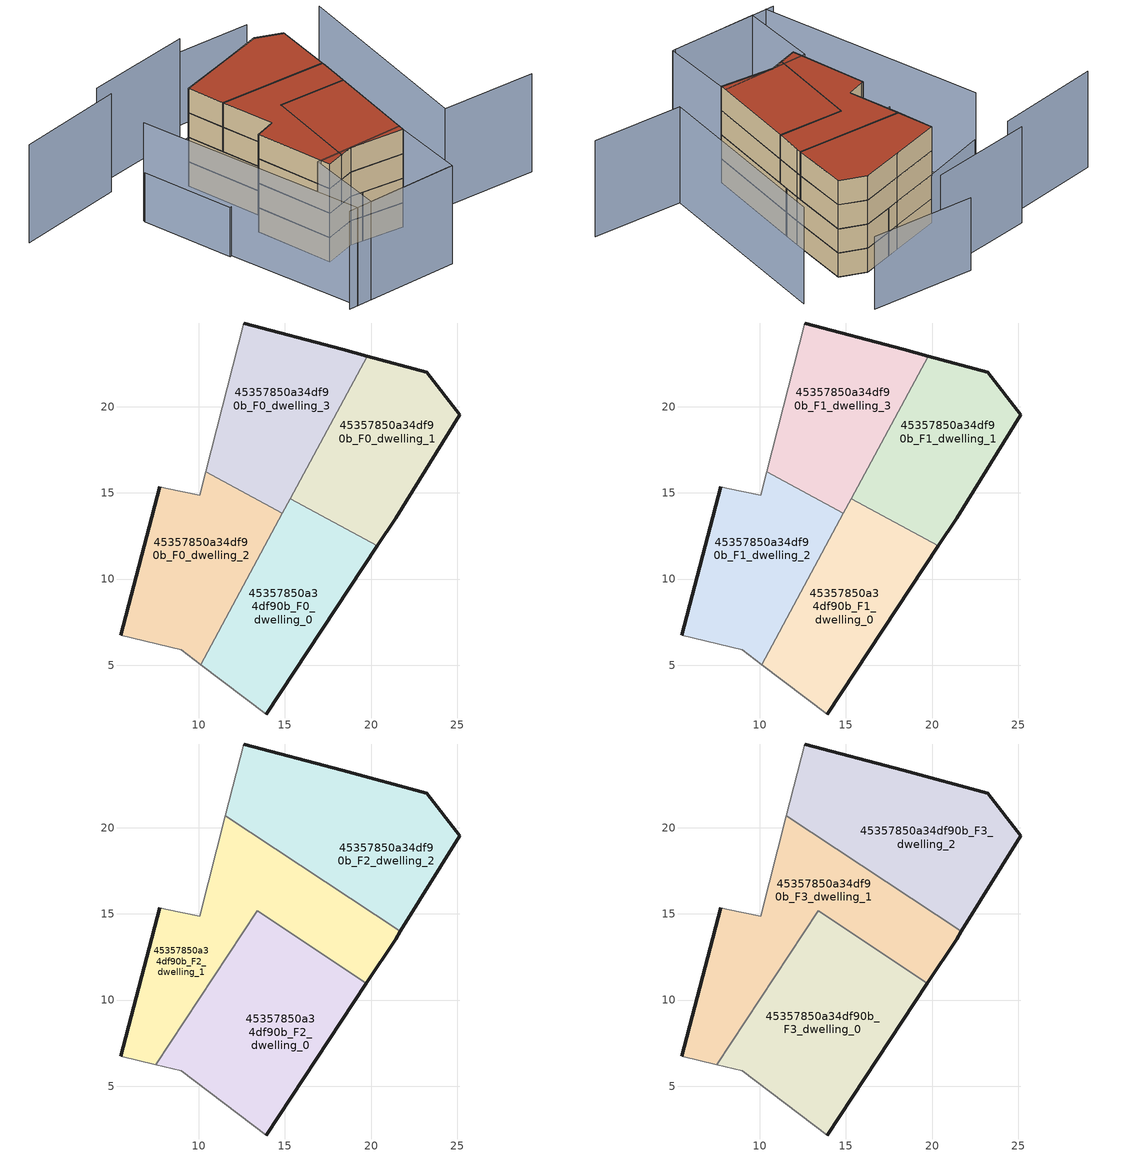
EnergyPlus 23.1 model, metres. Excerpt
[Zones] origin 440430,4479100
45357850a34df90b_F0_dwelling_0
 floor ground (EU_floor_Construction): 13.93,2.17 20.36,11.92 15.31,14.65 10.12,5.04 z0
 wall outside (EU_wall_Construction): 20.36,11.92 13.93,2.17 z0:3
 wall adiabatic (EU_wall_Construction): 13.93,2.17 10.12,5.04 z0:3
 wall to 45357850a34df90b_F0_dwelling_1 (EU_wall_Construction): 15.31,14.65 20.36,11.92 z0:3
 wall to 45357850a34df90b_F0_dwelling_2 (EU_wall_Construction): 10.12,5.04 14.86,13.82 z0:3
 wall to 45357850a34df90b_F0_dwelling_3 (EU_wall_Construction): 14.86,13.82 15.31,14.65 z0:3
45357850a34df90b_F0_dwelling_1
 floor ground (EU_floor_Construction): 21.43,13.54 25.16,19.52 23.22,21.99 19.78,22.92 15.31,14.65 20.36,11.92 z0
 wall outside (EU_wall_Construction): 19.78,22.92 23.22,21.99 25.16,19.52 21.43,13.54 20.36,11.92 z0:3
 wall to 45357850a34df90b_F0_dwelling_3 (EU_wall_Construction): 15.31,14.65 19.78,22.92 z0:3
45357850a34df90b_F0_dwelling_2
 floor ground (EU_floor_Construction): 10.12,5.04 14.86,13.82 10.42,16.22 10.07,14.85 8.09,15.27 7.76,15.35 5.47,6.74 8.99,5.9 z0
 wall outside (EU_wall_Construction): 5.47,6.74 7.76,15.35 z0:3
 wall adiabatic (EU_wall_Construction): 7.76,15.35 8.09,15.27 10.07,14.85 10.42,16.22 / 10.12,5.04 8.99,5.9 5.47,6.74 z0:3
 wall to 45357850a34df90b_F0_dwelling_3 (EU_wall_Construction): 10.42,16.22 14.86,13.82 z0:3
45357850a34df90b_F0_dwelling_3
 floor ground (EU_floor_Construction): 14.86,13.82 19.78,22.92 18.33,23.32 12.61,24.85 10.42,16.22 z0
 wall outside (EU_wall_Construction): 12.61,24.85 18.33,23.32 19.78,22.92 z0:3
 wall adiabatic (EU_wall_Construction): 10.42,16.22 12.61,24.85 z0:3
45357850a34df90b_F1_dwelling_0
 floor to 45357850a34df90b_F0_dwelling_0 (EU_floor_Construction): 13.93,2.17 20.36,11.92 15.31,14.65 10.12,5.04 z3
 wall outside (EU_wall_Construction): 20.36,11.92 13.93,2.17 z3:6
 wall adiabatic (EU_wall_Construction): 13.93,2.17 10.12,5.04 z3:6
 wall to 45357850a34df90b_F1_dwelling_1 (EU_wall_Construction): 15.31,14.65 20.36,11.92 z3:6
 wall to 45357850a34df90b_F1_dwelling_2 (EU_wall_Construction): 10.12,5.04 14.86,13.82 z3:6
 wall to 45357850a34df90b_F1_dwelling_3 (EU_wall_Construction): 14.86,13.82 15.31,14.65 z3:6
45357850a34df90b_F1_dwelling_1
 floor to 45357850a34df90b_F0_dwelling_1 (EU_floor_Construction): 21.43,13.54 25.16,19.52 23.22,21.99 19.78,22.92 15.31,14.65 20.36,11.92 z3
 wall outside (EU_wall_Construction): 19.78,22.92 23.22,21.99 25.16,19.52 21.43,13.54 20.36,11.92 z3:6
 wall to 45357850a34df90b_F1_dwelling_3 (EU_wall_Construction): 15.31,14.65 19.78,22.92 z3:6
45357850a34df90b_F1_dwelling_2
 floor to 45357850a34df90b_F0_dwelling_2 (EU_floor_Construction): 10.12,5.04 14.86,13.82 10.42,16.22 10.07,14.85 8.09,15.27 7.76,15.35 5.47,6.74 8.99,5.9 z3
 wall outside (EU_wall_Construction): 5.47,6.74 7.76,15.35 z3:6
 wall adiabatic (EU_wall_Construction): 7.76,15.35 8.09,15.27 10.07,14.85 10.42,16.22 / 10.12,5.04 8.99,5.9 5.47,6.74 z3:6
 wall to 45357850a34df90b_F1_dwelling_3 (EU_wall_Construction): 10.42,16.22 14.86,13.82 z3:6
45357850a34df90b_F1_dwelling_3
 floor to 45357850a34df90b_F0_dwelling_3 (EU_floor_Construction): 14.86,13.82 19.78,22.92 18.33,23.32 12.61,24.85 10.42,16.22 z3
 wall outside (EU_wall_Construction): 12.61,24.85 18.33,23.32 19.78,22.92 z3:6
 wall adiabatic (EU_wall_Construction): 10.42,16.22 12.61,24.85 z3:6
45357850a34df90b_F2_dwelling_0
 floor to 45357850a34df90b_F1_dwelling_0 (EU_floor_Construction): 13.93,2.17 19.74,10.98 15.01,14.1 10.12,5.04 z6
 floor to 45357850a34df90b_F1_dwelling_2 (EU_floor_Construction): 10.12,5.04 14.86,13.82 13.12,14.76 7.5,6.25 8.99,5.9 z6
 floor to 45357850a34df90b_F1_dwelling_3 (EU_floor_Construction): 14.86,13.82 15.01,14.1 13.4,15.17 13.12,14.76 z6
 wall outside (EU_wall_Construction): 19.74,10.97 13.93,2.17 z6:9
 wall adiabatic (EU_wall_Construction): 13.93,2.17 8.99,5.9 7.5,6.25 z6:9
 wall to 45357850a34df90b_F2_dwelling_1 (EU_wall_Construction): 7.5,6.25 13.4,15.17 19.74,10.97 z6:9
45357850a34df90b_F2_dwelling_1
 floor to 45357850a34df90b_F1_dwelling_2 (EU_floor_Construction): 7.5,6.25 13.12,14.76 10.42,16.22 10.07,14.85 8.09,15.27 7.76,15.35 5.47,6.74 z6
 floor to 45357850a34df90b_F1_dwelling_0 (EU_floor_Construction): 19.74,10.98 20.36,11.92 15.31,14.65 15.01,14.1 z6
 floor to 45357850a34df90b_F1_dwelling_1 (EU_floor_Construction): 20.36,11.92 21.43,13.54 21.71,13.99 16.73,17.28 15.31,14.65 z6
 floor to 45357850a34df90b_F1_dwelling_3 (EU_floor_Construction): 15.01,14.1 16.73,17.28 11.56,20.7 10.42,16.22 13.12,14.76 13.4,15.17 z6
 wall outside (EU_wall_Construction): 5.47,6.74 7.76,15.35 / 21.71,13.99 21.43,13.54 19.74,10.97 z6:9
 wall adiabatic (EU_wall_Construction): 7.5,6.25 5.47,6.74 / 7.76,15.35 8.09,15.27 10.07,14.85 11.56,20.7 z6:9
 wall to 45357850a34df90b_F2_dwelling_2 (EU_wall_Construction): 11.56,20.7 21.71,13.99 z6:9
45357850a34df90b_F2_dwelling_2
 floor to 45357850a34df90b_F1_dwelling_1 (EU_floor_Construction): 21.71,13.99 25.16,19.52 23.22,21.99 19.77,22.92 16.73,17.28 z6
 floor to 45357850a34df90b_F1_dwelling_3 (EU_floor_Construction): 16.73,17.28 19.77,22.92 18.33,23.32 12.61,24.85 11.56,20.7 z6
 wall outside (EU_wall_Construction): 12.61,24.85 18.33,23.32 23.22,21.99 25.16,19.52 21.71,13.99 z6:9
 wall adiabatic (EU_wall_Construction): 11.56,20.7 12.61,24.85 z6:9
45357850a34df90b_F3_dwelling_0
 floor to 45357850a34df90b_F2_dwelling_0 (EU_floor_Construction): 13.93,2.17 19.74,10.97 13.4,15.17 7.5,6.25 8.99,5.9 z9
 wall outside (EU_wall_Construction): 19.74,10.97 13.93,2.17 z9:12
 wall adiabatic (EU_wall_Construction): 13.93,2.17 8.99,5.9 7.5,6.25 z9:12
 wall to 45357850a34df90b_F3_dwelling_1 (EU_wall_Construction): 7.5,6.25 13.4,15.17 19.74,10.97 z9:12
 roof outside (EU_roof_Construction): 19.74,10.97 13.93,2.17 8.99,5.9 7.5,6.25 13.4,15.17 z12
45357850a34df90b_F3_dwelling_1
 floor to 45357850a34df90b_F2_dwelling_1 (EU_floor_Construction): 19.74,10.97 21.43,13.54 21.71,13.99 11.56,20.7 10.07,14.85 8.09,15.27 7.76,15.35 5.47,6.74 7.5,6.25 13.4,15.17 z9
 wall outside (EU_wall_Construction): 5.47,6.74 7.76,15.35 / 21.71,13.99 21.43,13.54 19.74,10.97 z9:12
 wall adiabatic (EU_wall_Construction): 7.5,6.25 5.47,6.74 / 7.76,15.35 8.09,15.27 10.07,14.85 11.56,20.7 z9:12
 wall to 45357850a34df90b_F3_dwelling_2 (EU_wall_Construction): 11.56,20.7 21.71,13.99 z9:12
 roof outside (EU_roof_Construction): 21.71,13.99 21.43,13.54 19.74,10.97 13.4,15.17 7.5,6.25 5.47,6.74 7.76,15.35 8.09,15.27 10.07,14.85 11.56,20.7 z12
45357850a34df90b_F3_dwelling_2
 floor to 45357850a34df90b_F2_dwelling_2 (EU_floor_Construction): 21.71,13.99 25.16,19.52 23.22,21.99 18.33,23.32 12.61,24.85 11.56,20.7 z9
 wall outside (EU_wall_Construction): 12.61,24.85 18.33,23.32 23.22,21.99 25.16,19.52 21.71,13.99 z9:12
 wall adiabatic (EU_wall_Construction): 11.56,20.7 12.61,24.85 z9:12
 roof outside (EU_roof_Construction): 23.22,21.99 25.16,19.52 21.71,13.99 11.56,20.7 12.61,24.85 18.33,23.32 z12
shading: 27.67,-6.23 18.81,-0.44 / 18.81,-0.44 30.84,17.97 / -1.37,1.84 9.49,-4.59 / 5.32,26.78 -0.56,1.34 / 8.88,31.7 -2.45,36.03 / 20.31,28.85 9.21,33.4 / 9.81,-4.78 0.96,0.46 / 0.96,0.46 5.43,8 / 5.43,8 14.28,2.77 / 14.28,2.77 9.81,-4.78 z0:12; 5.24,26.65 12.61,24.85 / 12.61,24.85 10.11,14.58 / 10.11,14.58 2.73,16.38 / 2.73,16.38 5.24,26.65 z0:6; 29.06,25.08 18.99,31.67 z0:9
[Building]
EU S2 Campaign: North Axis=0; Terrain=City; Solar Distribution=FullExterior
[Site:Location]
Madrid: Latitude=40.5; Longitude=-3.5; Time Zone=1; Elevation=609
[SizingPeriod:WeatherFileDays]
AnnualSizingPeriod: Begin Month=1; Begin Day of Month=1; End Month=12; End Day of Month=31; Day of Week for Start Day=Monday; Use Weather File Daylight Saving Period=No; Use Weather File Rain and Snow Indicators=No
[MATERIAL]
EU_InternalMass_Material: Roughness=MediumRough; Thickness=0.1; Conductivity=1; Density=1800; Specific Heat=900; Thermal Absorptance=0.9; Solar Absorptance=0.7; Visible Absorptance=0.7
[MATERIAL:NOMASS] Roughness=MediumRough; Thermal Absorptance=0.9; Solar Absorptance=0.7; Visible Absorptance=0.7
Name | Thermal Resistance
EU_wall_NoMass; EU_roof_NoMass | 2.16768
EU_floor_NoMass | 1.14339
[CONSTRUCTION]
EU_wall_Construction: EU_wall_NoMass
EU_roof_Construction: EU_roof_NoMass
EU_floor_Construction: EU_floor_NoMass
EU_InternalMass_Construction: EU_InternalMass_Material
[ZONE] Type=1; Multiplier=1; Ceiling Height=autocalculate; Floor Area=autocalculate; Part of Total Floor Area=Yes
Name | Volume
45357850a34df90b_F0_dwelling_0; 45357850a34df90b_F1_dwelling_0 | 177.433
45357850a34df90b_F2_dwelling_0; 45357850a34df90b_F3_dwelling_0 | 236.592
45357850a34df90b_F0_dwelling_1; 45357850a34df90b_F1_dwelling_1 | 177.45
45357850a34df90b_F2_dwelling_1; 45357850a34df90b_F3_dwelling_1 | 236.597
45357850a34df90b_F0_dwelling_2; 45357850a34df90b_F1_dwelling_2 | 177.449
45357850a34df90b_F2_dwelling_2; 45357850a34df90b_F3_dwelling_2 | 236.602
45357850a34df90b_F0_dwelling_3; 45357850a34df90b_F1_dwelling_3 | 177.455
[INTERNALMASS] Construction=EU_InternalMass_Construction
Name | Zone or ZoneList | Surface Area
45357850a34df90b_F0_dwelling_0_EU_InternalMass | 45357850a34df90b_F0_dwelling_0 | 59.1445
45357850a34df90b_F0_dwelling_1_EU_InternalMass | 45357850a34df90b_F0_dwelling_1 | 59.1497
45357850a34df90b_F0_dwelling_2_EU_InternalMass | 45357850a34df90b_F0_dwelling_2 | 59.1501
45357850a34df90b_F0_dwelling_3_EU_InternalMass | 45357850a34df90b_F0_dwelling_3 | 59.1527
45357850a34df90b_F1_dwelling_0_EU_InternalMass | 45357850a34df90b_F1_dwelling_0 | 59.1445
45357850a34df90b_F1_dwelling_1_EU_InternalMass | 45357850a34df90b_F1_dwelling_1 | 59.1497
45357850a34df90b_F1_dwelling_2_EU_InternalMass | 45357850a34df90b_F1_dwelling_2 | 59.1501
45357850a34df90b_F1_dwelling_3_EU_InternalMass | 45357850a34df90b_F1_dwelling_3 | 59.1527
45357850a34df90b_F2_dwelling_0_EU_InternalMass | 45357850a34df90b_F2_dwelling_0 | 78.8646
45357850a34df90b_F2_dwelling_1_EU_InternalMass | 45357850a34df90b_F2_dwelling_1 | 78.8658
45357850a34df90b_F2_dwelling_2_EU_InternalMass | 45357850a34df90b_F2_dwelling_2 | 78.868
45357850a34df90b_F3_dwelling_0_EU_InternalMass | 45357850a34df90b_F3_dwelling_0 | 78.8646
45357850a34df90b_F3_dwelling_1_EU_InternalMass | 45357850a34df90b_F3_dwelling_1 | 78.8658
45357850a34df90b_F3_dwelling_2_EU_InternalMass | 45357850a34df90b_F3_dwelling_2 | 78.868
[OTHEREQUIPMENT] Fuel Type=Electricity; Design Level Calculation Method=Watts/Area; Power per Zone Floor Area=1; Fraction Latent=0; Fraction Radiant=0; Fraction Lost=0; Carbon Dioxide Generation Rate=0; EndUse Subcategory=EU_Step8_InternalGains
Name | Zone or ZoneList or Space or SpaceList | Schedule
EU_Step8_InternalGain_45357850a34df90b_F0_dwelling_0_f000 | 45357850a34df90b_F0_dwelling_0 | EU_Step8_GainSchedule_45357850a34df90b_F0_dwelling_0_f000
EU_Step8_InternalGain_45357850a34df90b_F0_dwelling_1_f000 | 45357850a34df90b_F0_dwelling_1 | EU_Step8_GainSchedule_45357850a34df90b_F0_dwelling_1_f000
EU_Step8_InternalGain_45357850a34df90b_F0_dwelling_2_f000 | 45357850a34df90b_F0_dwelling_2 | EU_Step8_GainSchedule_45357850a34df90b_F0_dwelling_2_f000
EU_Step8_InternalGain_45357850a34df90b_F0_dwelling_3_f000 | 45357850a34df90b_F0_dwelling_3 | EU_Step8_GainSchedule_45357850a34df90b_F0_dwelling_3_f000
EU_Step8_InternalGain_45357850a34df90b_F1_dwelling_0_f000 | 45357850a34df90b_F1_dwelling_0 | EU_Step8_GainSchedule_45357850a34df90b_F1_dwelling_0_f000
EU_Step8_InternalGain_45357850a34df90b_F1_dwelling_1_f000 | 45357850a34df90b_F1_dwelling_1 | EU_Step8_GainSchedule_45357850a34df90b_F1_dwelling_1_f000
EU_Step8_InternalGain_45357850a34df90b_F1_dwelling_2_f000 | 45357850a34df90b_F1_dwelling_2 | EU_Step8_GainSchedule_45357850a34df90b_F1_dwelling_2_f000
EU_Step8_InternalGain_45357850a34df90b_F1_dwelling_3_f000 | 45357850a34df90b_F1_dwelling_3 | EU_Step8_GainSchedule_45357850a34df90b_F1_dwelling_3_f000
EU_Step8_InternalGain_45357850a34df90b_F2_dwelling_0_f000 | 45357850a34df90b_F2_dwelling_0 | EU_Step8_GainSchedule_45357850a34df90b_F2_dwelling_0_f000
EU_Step8_InternalGain_45357850a34df90b_F2_dwelling_1_f000 | 45357850a34df90b_F2_dwelling_1 | EU_Step8_GainSchedule_45357850a34df90b_F2_dwelling_1_f000
EU_Step8_InternalGain_45357850a34df90b_F2_dwelling_2_f000 | 45357850a34df90b_F2_dwelling_2 | EU_Step8_GainSchedule_45357850a34df90b_F2_dwelling_2_f000
EU_Step8_InternalGain_45357850a34df90b_F3_dwelling_0_f000 | 45357850a34df90b_F3_dwelling_0 | EU_Step8_GainSchedule_45357850a34df90b_F3_dwelling_0_f000
EU_Step8_InternalGain_45357850a34df90b_F3_dwelling_1_f000 | 45357850a34df90b_F3_dwelling_1 | EU_Step8_GainSchedule_45357850a34df90b_F3_dwelling_1_f000
EU_Step8_InternalGain_45357850a34df90b_F3_dwelling_2_f000 | 45357850a34df90b_F3_dwelling_2 | EU_Step8_GainSchedule_45357850a34df90b_F3_dwelling_2_f000
[ZONEVENTILATION:DESIGNFLOWRATE] Schedule=EU_AlwaysOn; Design Flow Rate Calculation Method=AirChanges/Hour; Air Changes per Hour=0.480546; Ventilation Type=Natural; Fan Pressure Rise=0; Fan Total Efficiency=1; Constant Term Coefficient=1; Temperature Term Coefficient=0; Velocity Term Coefficient=0; Velocity Squared Term Coefficient=0; Minimum Indoor Temperature=-100; Maximum Indoor Temperature=100; Delta Temperature=-100; Minimum Outdoor Temperature=-100; Maximum Outdoor Temperature=100; Maximum Wind Speed=40
Name | Zone or ZoneList or Space or SpaceList
EU_ConstantAir_45357850a34df90b_F0_dwelling_0 | 45357850a34df90b_F0_dwelling_0
EU_ConstantAir_45357850a34df90b_F0_dwelling_1 | 45357850a34df90b_F0_dwelling_1
EU_ConstantAir_45357850a34df90b_F0_dwelling_2 | 45357850a34df90b_F0_dwelling_2
EU_ConstantAir_45357850a34df90b_F0_dwelling_3 | 45357850a34df90b_F0_dwelling_3
EU_ConstantAir_45357850a34df90b_F1_dwelling_0 | 45357850a34df90b_F1_dwelling_0
EU_ConstantAir_45357850a34df90b_F1_dwelling_1 | 45357850a34df90b_F1_dwelling_1
EU_ConstantAir_45357850a34df90b_F1_dwelling_2 | 45357850a34df90b_F1_dwelling_2
EU_ConstantAir_45357850a34df90b_F1_dwelling_3 | 45357850a34df90b_F1_dwelling_3
EU_ConstantAir_45357850a34df90b_F2_dwelling_0 | 45357850a34df90b_F2_dwelling_0
EU_ConstantAir_45357850a34df90b_F2_dwelling_1 | 45357850a34df90b_F2_dwelling_1
EU_ConstantAir_45357850a34df90b_F2_dwelling_2 | 45357850a34df90b_F2_dwelling_2
EU_ConstantAir_45357850a34df90b_F3_dwelling_0 | 45357850a34df90b_F3_dwelling_0
EU_ConstantAir_45357850a34df90b_F3_dwelling_1 | 45357850a34df90b_F3_dwelling_1
EU_ConstantAir_45357850a34df90b_F3_dwelling_2 | 45357850a34df90b_F3_dwelling_2
[HVACTEMPLATE:THERMOSTAT] Constant Heating Setpoint=20; Constant Cooling Setpoint=50
EU_HeatOnly_45357850a34df90b_F0_dwelling_0; EU_HeatOnly_45357850a34df90b_F0_dwelling_1; EU_HeatOnly_45357850a34df90b_F0_dwelling_2; EU_HeatOnly_45357850a34df90b_F0_dwelling_3; EU_HeatOnly_45357850a34df90b_F1_dwelling_0; EU_HeatOnly_45357850a34df90b_F1_dwelling_1; EU_HeatOnly_45357850a34df90b_F1_dwelling_2; EU_HeatOnly_45357850a34df90b_F1_dwelling_3; EU_HeatOnly_45357850a34df90b_F2_dwelling_0; EU_HeatOnly_45357850a34df90b_F2_dwelling_1; EU_HeatOnly_45357850a34df90b_F2_dwelling_2; EU_HeatOnly_45357850a34df90b_F3_dwelling_0; EU_HeatOnly_45357850a34df90b_F3_dwelling_1; EU_HeatOnly_45357850a34df90b_F3_dwelling_2
[HVACTEMPLATE:ZONE:IDEALLOADSAIRSYSTEM] System Availability Schedule=EU_AlwaysOn; Maximum Heating Supply Air Temperature=50; Minimum Cooling Supply Air Temperature=13; Maximum Heating Supply Air Humidity Ratio=0.0156; Minimum Cooling Supply Air Humidity Ratio=0.0077; Heating Limit=NoLimit; Cooling Limit=NoLimit; Heating Availability Schedule=EU_AlwaysOn; Cooling Availability Schedule=EU_CoolingOff; Dehumidification Control Type=ConstantSensibleHeatRatio; Cooling Sensible Heat Ratio=0.7; Dehumidification Setpoint=60; Humidification Control Type=None; Humidification Setpoint=30; Outdoor Air Method=None; Outdoor Air Flow Rate per Person=0.00944; Outdoor Air Flow Rate per Zone Floor Area=0; Outdoor Air Flow Rate per Zone=0; Demand Controlled Ventilation Type=None; Outdoor Air Economizer Type=NoEconomizer; Heat Recovery Type=None; Sensible Heat Recovery Effectiveness=0.7; Latent Heat Recovery Effectiveness=0.65
Name | Template Thermostat
45357850a34df90b_F0_dwelling_0 | EU_HeatOnly_45357850a34df90b_F0_dwelling_0
45357850a34df90b_F0_dwelling_1 | EU_HeatOnly_45357850a34df90b_F0_dwelling_1
45357850a34df90b_F0_dwelling_2 | EU_HeatOnly_45357850a34df90b_F0_dwelling_2
45357850a34df90b_F0_dwelling_3 | EU_HeatOnly_45357850a34df90b_F0_dwelling_3
45357850a34df90b_F1_dwelling_0 | EU_HeatOnly_45357850a34df90b_F1_dwelling_0
45357850a34df90b_F1_dwelling_1 | EU_HeatOnly_45357850a34df90b_F1_dwelling_1
45357850a34df90b_F1_dwelling_2 | EU_HeatOnly_45357850a34df90b_F1_dwelling_2
45357850a34df90b_F1_dwelling_3 | EU_HeatOnly_45357850a34df90b_F1_dwelling_3
45357850a34df90b_F2_dwelling_0 | EU_HeatOnly_45357850a34df90b_F2_dwelling_0
45357850a34df90b_F2_dwelling_1 | EU_HeatOnly_45357850a34df90b_F2_dwelling_1
45357850a34df90b_F2_dwelling_2 | EU_HeatOnly_45357850a34df90b_F2_dwelling_2
45357850a34df90b_F3_dwelling_0 | EU_HeatOnly_45357850a34df90b_F3_dwelling_0
45357850a34df90b_F3_dwelling_1 | EU_HeatOnly_45357850a34df90b_F3_dwelling_1
45357850a34df90b_F3_dwelling_2 | EU_HeatOnly_45357850a34df90b_F3_dwelling_2
[SIZING:ZONE] Zone Cooling Design Supply Air Temperature Input Method=SupplyAirTemperature; Zone Cooling Design Supply Air Temperature=13; Zone Heating Design Supply Air Temperature Input Method=SupplyAirTemperature; Zone Heating Design Supply Air Temperature=50; Zone Cooling Design Supply Air Humidity Ratio=0.008; Zone Heating Design Supply Air Humidity Ratio=0.008; Cooling Design Air Flow Method=DesignDay; Cooling Design Air Flow Rate=0; Cooling Minimum Air Flow per Zone Floor Area=0.000762; Cooling Minimum Air Flow=0; Cooling Minimum Air Flow Fraction=0.2; Heating Design Air Flow Method=DesignDay; Heating Design Air Flow Rate=0; Heating Maximum Air Flow per Zone Floor Area=0.002032; Heating Maximum Air Flow=0.141576; Heating Maximum Air Flow Fraction=0.3; Account for Dedicated Outdoor Air System=No; Dedicated Outdoor Air System Control Strategy=NeutralSupplyAir; Dedicated Outdoor Air Low Setpoint Temperature for Design=autosize; Dedicated Outdoor Air High Setpoint Temperature for Design=autosize; Zone Load Sizing Method=Sensible Load Only No Latent Load; Zone Latent Cooling Design Supply Air Humidity Ratio Input Method=HumidityRatioDifference; Zone Cooling Design Supply Air Humidity Ratio Difference=0.005; Zone Latent Heating Design Supply Air Humidity Ratio Input Method=HumidityRatioDifference; Zone Humidification Design Supply Air Humidity Ratio Difference=0.005
45357850a34df90b_F0_dwelling_0; 45357850a34df90b_F0_dwelling_1; 45357850a34df90b_F0_dwelling_2; 45357850a34df90b_F0_dwelling_3; 45357850a34df90b_F1_dwelling_0; 45357850a34df90b_F1_dwelling_1; 45357850a34df90b_F1_dwelling_2; 45357850a34df90b_F1_dwelling_3; 45357850a34df90b_F2_dwelling_0; 45357850a34df90b_F2_dwelling_1; 45357850a34df90b_F2_dwelling_2; 45357850a34df90b_F3_dwelling_0; 45357850a34df90b_F3_dwelling_1; 45357850a34df90b_F3_dwelling_2
[SCHEDULE:CONSTANT]
Name | Hourly Value
EU_AlwaysOn | 1
EU_CoolingOff | 0
[SCHEDULE:FILE] Column Number=1; Rows to Skip at Top=0; Number of Hours of Data=8760; Column Separator=Comma; Interpolate to Timestep=No; Minutes per Item=60; Adjust Schedule for Daylight Savings=Yes
Name | File
EU_Step8_GainSchedule_45357850a34df90b_F0_dwelling_0_f000 | ../../schedules/45357850a34df90b/45357850a34df90b_F0_dwelling_0_f000_gain.csv
EU_Step8_GainSchedule_45357850a34df90b_F0_dwelling_1_f000 | ../../schedules/45357850a34df90b/45357850a34df90b_F0_dwelling_1_f000_gain.csv
EU_Step8_GainSchedule_45357850a34df90b_F0_dwelling_2_f000 | ../../schedules/45357850a34df90b/45357850a34df90b_F0_dwelling_2_f000_gain.csv
EU_Step8_GainSchedule_45357850a34df90b_F0_dwelling_3_f000 | ../../schedules/45357850a34df90b/45357850a34df90b_F0_dwelling_3_f000_gain.csv
EU_Step8_GainSchedule_45357850a34df90b_F1_dwelling_0_f000 | ../../schedules/45357850a34df90b/45357850a34df90b_F1_dwelling_0_f000_gain.csv
EU_Step8_GainSchedule_45357850a34df90b_F1_dwelling_1_f000 | ../../schedules/45357850a34df90b/45357850a34df90b_F1_dwelling_1_f000_gain.csv
EU_Step8_GainSchedule_45357850a34df90b_F1_dwelling_2_f000 | ../../schedules/45357850a34df90b/45357850a34df90b_F1_dwelling_2_f000_gain.csv
EU_Step8_GainSchedule_45357850a34df90b_F1_dwelling_3_f000 | ../../schedules/45357850a34df90b/45357850a34df90b_F1_dwelling_3_f000_gain.csv
EU_Step8_GainSchedule_45357850a34df90b_F2_dwelling_0_f000 | ../../schedules/45357850a34df90b/45357850a34df90b_F2_dwelling_0_f000_gain.csv
EU_Step8_GainSchedule_45357850a34df90b_F2_dwelling_1_f000 | ../../schedules/45357850a34df90b/45357850a34df90b_F2_dwelling_1_f000_gain.csv
EU_Step8_GainSchedule_45357850a34df90b_F2_dwelling_2_f000 | ../../schedules/45357850a34df90b/45357850a34df90b_F2_dwelling_2_f000_gain.csv
EU_Step8_GainSchedule_45357850a34df90b_F3_dwelling_0_f000 | ../../schedules/45357850a34df90b/45357850a34df90b_F3_dwelling_0_f000_gain.csv
EU_Step8_GainSchedule_45357850a34df90b_F3_dwelling_1_f000 | ../../schedules/45357850a34df90b/45357850a34df90b_F3_dwelling_1_f000_gain.csv
EU_Step8_GainSchedule_45357850a34df90b_F3_dwelling_2_f000 | ../../schedules/45357850a34df90b/45357850a34df90b_F3_dwelling_2_f000_gain.csv
